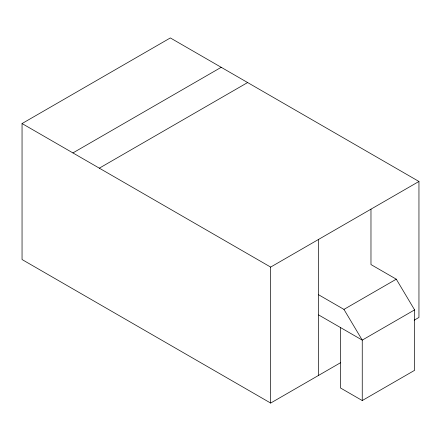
<?xml version="1.0" encoding="UTF-8"?>
<svg xmlns="http://www.w3.org/2000/svg" width="441" height="441" viewBox="0 0 441 441"><rect width="100%" height="100%" fill="white"/><g stroke="black" fill="none" stroke-linecap="round" stroke-linejoin="round"><path stroke-width="0.66" d="M340.639 362.662L270.658 403.063L22.05 259.534L22.05 123.552L170.342 37.937L418.95 181.466L418.95 317.448L414.209 320.183M72.919 152.922L221.211 67.308M99.324 168.164L247.616 82.55M22.05 123.552L270.658 267.086L418.95 181.466M318.634 294.786L343.952 309.4L396.288 279.186L414.59 309.891L414.59 370.33L362.248 400.544L340.441 387.953L340.441 327.52M414.59 309.891L362.248 340.11L318.634 314.929M396.288 279.186L370.975 264.567L370.975 209.166M343.952 309.4L362.248 340.11L362.248 400.544M318.634 239.386L318.634 375.363M270.658 267.086L270.658 403.063"/></g></svg>
